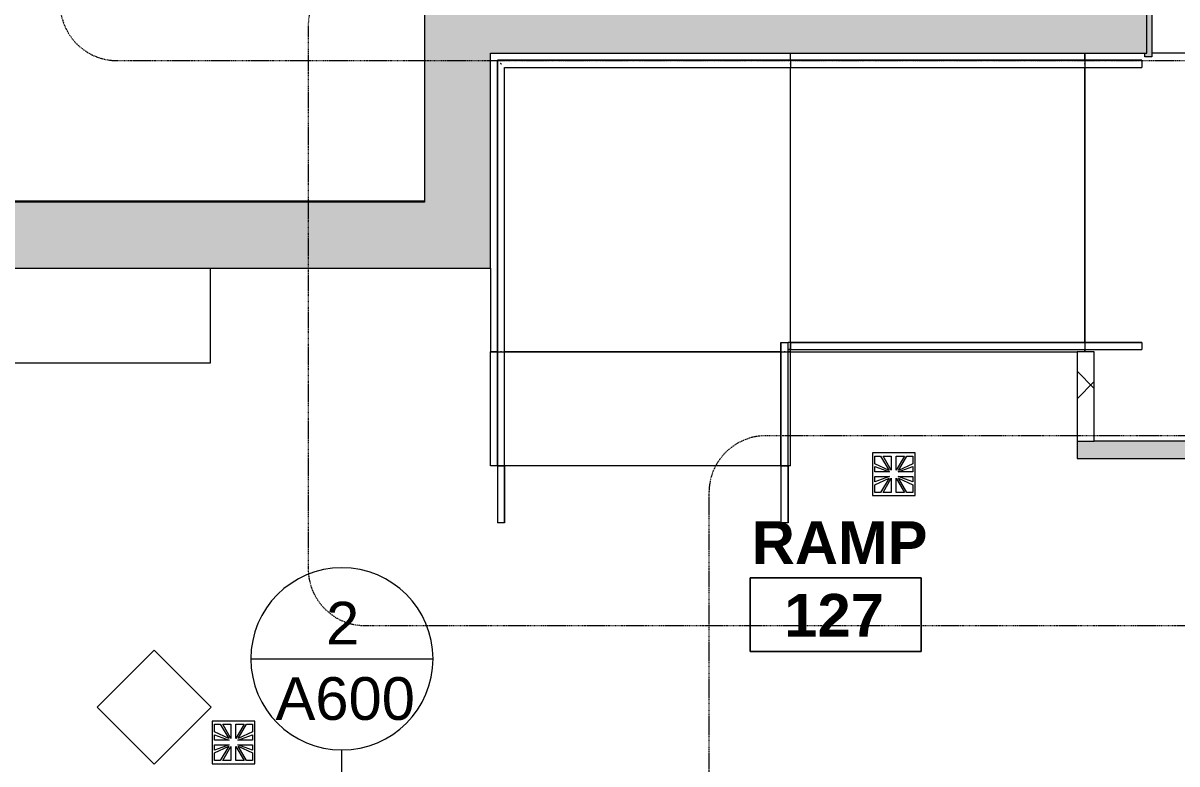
# Model space of a CAD drawing. Header units: inches. Extents: x 899 to 4491, y -721 to 1008.
# Drawn here: x 3929 to 4172.1, y 320.7 to 476.9 of the extents above; entities that cross this region are included whole.
import ezdxf

# ---------------------------------------------------------------- set-up
doc = ezdxf.new("R2010")
doc.units = ezdxf.units.IN
doc.header["$MEASUREMENT"] = 0
doc.linetypes.add('Dash Dot 3_16_', pattern=[0.3125, 0.1875, -0.0625, 0, -0.0625])
for name, color, linetype, lineweight in [('A-ANNO-SYMB', 150, 'Continuous', 9), ('A-AREA-IDEN', 2, 'Continuous', 9), ('A-DOOR', 31, 'Continuous', 13), ('A-FLOR', 192, 'Continuous', 13), ('A-FLOR-HRAL', 11, 'Continuous', 13), ('A-FLOR-LEVL', 51, 'Continuous', 9), ('A-WALL', 113, 'Continuous', 13), ('A-WALL-IDEN', 211, 'Continuous', 9), ('A-WALL-PATT', 111, 'Continuous', 13), ('P-SANR-FIXT', 6, 'Continuous', 13)]:
    doc.layers.add(name, color=color, linetype=linetype, lineweight=lineweight)
doc.styles.add('Swis721 Lt BT', font='swissl.ttf', dxfattribs={"height": 9})
doc.styles.add('Swis721 Lt BT_B', font='', dxfattribs={"height": 9})
doc.styles.get('Swis721 Lt BT_B').set_extended_font_data('Swis721 Lt BT', bold=True)

# ---------------------------------------------------------------- blocks, each defined once
blk = doc.blocks.new('Door - Single - Solid Door 36_ x 84_-7220765-FIRST FLOOR CONSTRUCTION')
at = {"layer": 'A-DOOR'}
h = blk.add_hatch(color=250, dxfattribs=at)
h.paths.add_polyline_path([(22.12, 7.6), (22.12, -4.78), (21.62, -4.78), (21.62, -6.28), (22.12, -6.28), (22.12, -7.78), (23.62, -7.78), (23.62, -7.03), (23.24, -7.03), (23.24, 6.85), (23.62, 6.85), (23.62, 7.6), (23.24, 7.6)], flags=0)
h.paths.add_polyline_path([(-15.63, 7.6), (-15.63, 6.85), (-15.26, 6.85), (-15.26, -7.03), (-15.63, -7.03), (-15.63, -7.78), (-14.13, -7.78), (-14.13, -6.28), (-13.63, -6.28), (-13.63, -4.78), (-14.13, -4.78), (-14.13, 7.6), (-15.33, 7.6)], flags=0)
at = {"layer": 'A-DOOR', "color": 8, "lineweight": 20}
for p, q in [((-15.63, 7.6), (-14.13, 7.6)), ((-15.63, 6.85), (-15.63, 7.6)), ((-14.13, 7.6), (-14.13, -4.78)), ((22.12, 7.6), (23.62, 7.6)), ((22.12, -4.78), (22.12, 7.6)), ((23.62, 7.6), (23.62, 6.85)), ((-15.26, 6.85), (-15.63, 6.85)), ((-15.26, -7.03), (-15.26, 6.85)), ((23.24, 6.85), (23.24, -7.03)), ((23.62, 6.85), (23.24, 6.85)), ((-14.13, -4.78), (-13.63, -4.78)), ((-13.63, -4.78), (-13.63, -6.28)), ((21.62, -4.78), (22.12, -4.78)), ((21.62, -6.28), (21.62, -4.78)), ((-15.63, -7.03), (-15.26, -7.03)), ((-15.63, -7.78), (-15.63, -7.03)), ((-14.13, -6.28), (-14.13, -7.78)), ((-13.63, -6.28), (-14.13, -6.28)), ((-13.03, -6.8), (-14.01, -7.78)), ((12.42, -32.26), (-13.03, -6.8)), ((22.12, -6.28), (21.62, -6.28)), ((22.12, -7.78), (22.12, -6.28)), ((23.24, -7.03), (23.62, -7.03)), ((23.62, -7.03), (23.62, -7.78)), ((-14.13, -7.78), (-15.63, -7.78)), ((-14.01, -7.78), (11.45, -33.23)), ((23.62, -7.78), (22.12, -7.78)), ((11.45, -33.23), (12.42, -32.26))]:
    blk.add_line(p, q, dxfattribs=at)
at = {"layer": 'A-DOOR', "lineweight": 9}
blk.add_arc((-14.01, -7.78), 36, 315, 0.5, dxfattribs=at)
blk = doc.blocks.new('Floor Drain 9L x 9W - Floor Drain 9L x 9W-V7-FIRST FLOOR CONSTRUCTION')
at = {"layer": 'P-SANR-FIXT', "lineweight": 9}
for p, q in [((4.5, 4.5), (-4.5, 4.5)), ((-4.5, 4.5), (-4.5, -4.5)), ((-4, 2.21), (-4, 3.83)), ((-4, 3.83), (-2.75, 3.83)), ((-2.75, 3.83), (-0.99, 0.8)), ((-0.5, 0.83), (-2.25, 3.83)), ((-2.25, 3.83), (-0.5, 3.83)), ((-0.5, 3.83), (-0.5, 0.83)), ((0.5, 3.83), (2.25, 3.83)), ((2.25, 3.83), (0.5, 0.83)), ((0.5, 0.83), (0.5, 3.83)), ((0.99, 0.8), (2.75, 3.83)), ((2.75, 3.83), (4, 3.83)), ((4, 3.83), (4, 2.21)), ((4.5, -4.5), (4.5, 4.5)), ((-0.99, 0.8), (-4, 2.21)), ((-4, 1.63), (-0.91, 0.5)), ((-4, 0.5), (-4, 1.63)), ((-0.91, 0.5), (-4, 0.5)), ((0.91, 0.5), (4, 1.63)), ((4, 0.5), (0.91, 0.5)), ((4, 2.21), (0.99, 0.8)), ((4, 1.63), (4, 0.5)), ((-4, -1.63), (-4, -0.5)), ((-4, -0.5), (-0.91, -0.5)), ((-0.91, -0.5), (-4, -1.63)), ((-4, -2.21), (-0.99, -0.8)), ((-4, -3.83), (-4, -2.21)), ((-0.99, -0.8), (-2.75, -3.83)), ((-2.25, -3.83), (-0.5, -0.83)), ((-0.5, -0.83), (-0.5, -3.83)), ((0.5, -3.83), (0.5, -0.83)), ((0.5, -0.83), (2.25, -3.83)), ((4, -1.63), (0.91, -0.5)), ((0.91, -0.5), (4, -0.5)), ((2.75, -3.83), (0.99, -0.8)), ((0.99, -0.8), (4, -2.21)), ((4, -0.5), (4, -1.63)), ((4, -2.21), (4, -3.83)), ((-4.5, -4.5), (4.5, -4.5)), ((-2.75, -3.83), (-4, -3.83)), ((-0.5, -3.83), (-2.25, -3.83)), ((2.25, -3.83), (0.5, -3.83)), ((4, -3.83), (2.75, -3.83))]:
    blk.add_line(p, q, dxfattribs=at)
blk = doc.blocks.new('Top Rail Type - Top Rail_Internal_-7229028-FIRST FLOOR CONSTRUCTION')
at = {"layer": 'A-FLOR-HRAL', "lineweight": 9}
for p, q in [((944.17, 409.57), (882.17, 409.57)), ((882.17, 408.07), (944.17, 408.07))]:
    blk.add_line(p, q, dxfattribs=at)
at = {"layer": 'A-FLOR-HRAL', "lineweight": 9, "flags": 128}
for points in [[(882.17, 408.73), (882.17, 408.82), (882.17, 408.91)], [(944.17, 408.91), (944.17, 408.82), (944.17, 408.73)]]:
    blk.add_lwpolyline(points, dxfattribs=at)
blk = doc.blocks.new('Top Rail Type - Top Rail_Internal_-V70-FIRST FLOOR CONSTRUCTION')
at = {"layer": 'A-FLOR-HRAL', "lineweight": 9}
for p, q in [((882.17, 409.57), (882.17, 408.07)), ((882.17, 409.57), (944.17, 409.57)), ((944.17, 409.57), (944.17, 408.07)), ((882.17, 408.07), (944.17, 408.07))]:
    blk.add_line(p, q, dxfattribs=at)
blk = doc.blocks.new('Top Rail Type - Top Rail_Internal_-7229039-FIRST FLOOR CONSTRUCTION')
at = {"layer": 'A-FLOR-HRAL', "lineweight": 9}
for p, q in [((944.17, 469.08), (882.17, 469.08)), ((882.17, 468.33), (882.17, 468.42)), ((882.17, 468.24), (882.17, 468.33)), ((882.17, 467.58), (944.17, 467.58)), ((944.17, 468.42), (944.17, 468.33)), ((944.17, 468.33), (944.17, 468.24))]:
    blk.add_line(p, q, dxfattribs=at)
blk = doc.blocks.new('Top Rail Type - Top Rail_Internal_-V71-FIRST FLOOR CONSTRUCTION')
at = {"layer": 'A-FLOR-HRAL', "lineweight": 9}
for p, q in [((882.17, 469.08), (882.17, 468.33)), ((882.17, 469.08), (944.17, 469.08)), ((882.17, 468.33), (882.17, 467.58)), ((882.17, 467.58), (944.17, 467.58)), ((944.17, 469.08), (944.17, 467.58))]:
    blk.add_line(p, q, dxfattribs=at)
blk = doc.blocks.new('Top Rail Type - Top Rail_Internal_-7229068-FIRST FLOOR CONSTRUCTION')
at = {"layer": 'A-FLOR-HRAL', "lineweight": 9}
for p, q in [((956.17, 469.08), (944.17, 469.08)), ((944.17, 468.33), (944.17, 468.42)), ((944.17, 468.24), (944.17, 468.33)), ((944.17, 467.58), (956.17, 467.58)), ((956.17, 468.42), (956.17, 468.24))]:
    blk.add_line(p, q, dxfattribs=at)
blk = doc.blocks.new('Top Rail Type - Top Rail_Internal_-V72-FIRST FLOOR CONSTRUCTION')
at = {"layer": 'A-FLOR-HRAL', "lineweight": 9}
for p, q in [((944.17, 469.08), (944.17, 467.58)), ((944.17, 469.08), (956.17, 469.08)), ((944.17, 467.58), (956.17, 467.58)), ((956.17, 469.08), (956.17, 467.58))]:
    blk.add_line(p, q, dxfattribs=at)
blk = doc.blocks.new('Top Rail Type - Top Rail_Internal_-7229142-FIRST FLOOR CONSTRUCTION')
at = {"layer": 'A-FLOR-HRAL', "lineweight": 9}
for p, q in [((880.17, 407.57), (880.17, 383.57)), ((881.67, 383.57), (881.67, 407.57))]:
    blk.add_line(p, q, dxfattribs=at)
at = {"layer": 'A-FLOR-HRAL', "lineweight": 9, "flags": 128}
for points in [[(880.83, 407.57), (880.92, 407.57), (881.02, 407.57)], [(881.02, 383.57), (880.92, 383.57), (880.83, 383.57)]]:
    blk.add_lwpolyline(points, dxfattribs=at)
blk = doc.blocks.new('Top Rail Type - Top Rail_Internal_-V73-FIRST FLOOR CONSTRUCTION')
at = {"layer": 'A-FLOR-HRAL', "lineweight": 9}
for p, q in [((880.17, 407.57), (881.67, 407.57)), ((880.17, 383.57), (880.17, 407.57)), ((881.67, 383.57), (881.67, 407.57)), ((880.17, 383.57), (881.67, 383.57))]:
    blk.add_line(p, q, dxfattribs=at)
blk = doc.blocks.new('Top Rail Type - Top Rail_Internal_-7229178-FIRST FLOOR CONSTRUCTION')
at = {"layer": 'A-FLOR-HRAL', "lineweight": 9}
for p, q in [((820.45, 469.08), (820.45, 407.57)), ((882.17, 469.08), (820.45, 469.08)), ((821.95, 407.57), (821.95, 467.58)), ((821.95, 467.58), (882.17, 467.58)), ((882.17, 468.42), (882.17, 468.33)), ((882.17, 468.33), (882.17, 468.24)), ((821.29, 407.57), (821.1, 407.57))]:
    blk.add_line(p, q, dxfattribs=at)
blk.add_open_spline([(821.29, 468.24), (821.27, 468.25), (821.24, 468.28), (821.2, 468.33), (821.15, 468.38), (821.12, 468.41), (821.1, 468.42)], degree=3, knots=[0.46086968, 0.46086968, 0.46086968, 0.46086968, 0.47916667, 0.5, 0.52083333, 0.53913032, 0.53913032, 0.53913032, 0.53913032], dxfattribs=at)
blk = doc.blocks.new('Top Rail Type - Top Rail_Internal_-V74-FIRST FLOOR CONSTRUCTION')
at = {"layer": 'A-FLOR-HRAL', "lineweight": 9}
for p, q in [((820.45, 469.08), (882.17, 469.08)), ((820.45, 407.57), (820.45, 469.08)), ((821.95, 467.58), (882.17, 467.58)), ((821.95, 407.57), (821.95, 467.58)), ((882.17, 469.08), (882.17, 468.33)), ((882.17, 468.33), (882.17, 467.58)), ((820.45, 407.57), (821.95, 407.57))]:
    blk.add_line(p, q, dxfattribs=at)
blk = doc.blocks.new('Top Rail Type - Top Rail_Internal_-7229266-FIRST FLOOR CONSTRUCTION')
at = {"layer": 'A-FLOR-HRAL', "lineweight": 9}
for p, q in [((820.45, 407.57), (820.45, 383.57)), ((821.95, 383.57), (821.95, 407.57))]:
    blk.add_line(p, q, dxfattribs=at)
at = {"layer": 'A-FLOR-HRAL', "lineweight": 9, "flags": 128}
for points in [[(821.1, 407.57), (821.2, 407.57), (821.29, 407.57)], [(821.29, 383.57), (821.2, 383.57), (821.1, 383.57)]]:
    blk.add_lwpolyline(points, dxfattribs=at)
blk = doc.blocks.new('Top Rail Type - Top Rail_Internal_-V75-FIRST FLOOR CONSTRUCTION')
at = {"layer": 'A-FLOR-HRAL', "lineweight": 9}
for p, q in [((820.45, 407.57), (821.95, 407.57)), ((820.45, 383.57), (820.45, 407.57)), ((821.95, 383.57), (821.95, 407.57)), ((820.45, 383.57), (821.95, 383.57))]:
    blk.add_line(p, q, dxfattribs=at)
blk = doc.blocks.new('Top Rail Type - Top Rail_Internal_-7261297-FIRST FLOOR CONSTRUCTION')
at = {"layer": 'A-FLOR-HRAL', "lineweight": 9}
for p, q in [((880.17, 409.57), (880.17, 407.57)), ((880.83, 409.57), (881.02, 409.57)), ((881.67, 407.57), (881.67, 409.57)), ((881.02, 407.57), (880.83, 407.57))]:
    blk.add_line(p, q, dxfattribs=at)
blk = doc.blocks.new('Top Rail Type - Top Rail_Internal_-V76-FIRST FLOOR CONSTRUCTION')
at = {"layer": 'A-FLOR-HRAL', "lineweight": 9}
for p, q in [((880.17, 409.57), (881.67, 409.57)), ((880.17, 407.57), (880.17, 409.57)), ((881.67, 407.57), (881.67, 409.57)), ((880.17, 407.57), (881.67, 407.57))]:
    blk.add_line(p, q, dxfattribs=at)
blk = doc.blocks.new('Top Rail Type - Top Rail_Internal_-7261395-FIRST FLOOR CONSTRUCTION')
at = {"layer": 'A-FLOR-HRAL', "lineweight": 9}
for p, q in [((956.17, 409.57), (944.17, 409.57)), ((956.17, 408.91), (956.17, 408.73)), ((944.17, 408.07), (956.17, 408.07))]:
    blk.add_line(p, q, dxfattribs=at)
blk = doc.blocks.new('Top Rail Type - Top Rail_Internal_-V77-FIRST FLOOR CONSTRUCTION')
at = {"layer": 'A-FLOR-HRAL', "lineweight": 9}
for p, q in [((944.17, 409.57), (956.17, 409.57)), ((956.17, 409.57), (956.17, 408.07)), ((944.17, 408.07), (956.17, 408.07))]:
    blk.add_line(p, q, dxfattribs=at)
blk = doc.blocks.new('Top Rail Type - Top Rail_Internal_-7261452-FIRST FLOOR CONSTRUCTION')
at = {"layer": 'A-FLOR-HRAL', "lineweight": 9}
for p, q in [((882.17, 409.57), (881.67, 409.57)), ((881.67, 408.73), (881.67, 408.91)), ((882.17, 408.91), (882.17, 408.73)), ((881.67, 408.07), (882.17, 408.07))]:
    blk.add_line(p, q, dxfattribs=at)
blk = doc.blocks.new('Top Rail Type - Top Rail_Internal_-V78-FIRST FLOOR CONSTRUCTION')
at = {"layer": 'A-FLOR-HRAL', "lineweight": 9}
for p, q in [((881.67, 408.07), (881.67, 409.57)), ((882.17, 409.57), (881.67, 409.57)), ((882.17, 408.07), (882.17, 409.57)), ((882.17, 408.07), (881.67, 408.07))]:
    blk.add_line(p, q, dxfattribs=at)
blk = doc.blocks.new('Top Rail Type - Top Rail_Internal_-7261598-FIRST FLOOR CONSTRUCTION')
at = {"layer": 'A-FLOR-HRAL', "lineweight": 9}
for p, q in [((820.45, 383.57), (820.45, 371.57)), ((821.1, 383.57), (821.29, 383.57)), ((821.95, 371.57), (821.95, 383.57)), ((821.29, 371.57), (821.1, 371.57))]:
    blk.add_line(p, q, dxfattribs=at)
blk = doc.blocks.new('Top Rail Type - Top Rail_Internal_-V79-FIRST FLOOR CONSTRUCTION')
at = {"layer": 'A-FLOR-HRAL', "lineweight": 9}
for p, q in [((821.95, 383.57), (820.45, 383.57)), ((820.45, 383.57), (820.45, 371.57)), ((821.95, 383.57), (821.95, 371.57)), ((821.95, 371.57), (820.45, 371.57))]:
    blk.add_line(p, q, dxfattribs=at)
blk = doc.blocks.new('Top Rail Type - Top Rail_Internal_-7261631-FIRST FLOOR CONSTRUCTION')
at = {"layer": 'A-FLOR-HRAL', "lineweight": 9}
for p, q in [((880.17, 383.57), (880.17, 371.57)), ((880.83, 383.57), (881.02, 383.57)), ((881.67, 371.57), (881.67, 383.57)), ((881.02, 371.57), (880.83, 371.57))]:
    blk.add_line(p, q, dxfattribs=at)
blk = doc.blocks.new('Top Rail Type - Top Rail_Internal_-V80-FIRST FLOOR CONSTRUCTION')
at = {"layer": 'A-FLOR-HRAL', "lineweight": 9}
for p, q in [((881.67, 383.57), (880.17, 383.57)), ((880.17, 383.57), (880.17, 371.57)), ((881.67, 383.57), (881.67, 371.57)), ((881.67, 371.57), (880.17, 371.57))]:
    blk.add_line(p, q, dxfattribs=at)
blk = doc.blocks.new('Room Tag - Room Name and Number-3379422-FIRST FLOOR CONSTRUCTION')
at = {"layer": 'A-AREA-IDEN'}
for p, q in [((-0.1881, -0.1636), (-0.1881, -0.0018)), ((-0.1881, -0.0018), (0.1869, -0.0018)), ((0.1869, -0.0018), (-0.1881, -0.0018)), ((-0.1881, -0.0018), (-0.1881, -0.1636)), ((0.1869, -0.0018), (0.1869, -0.1636)), ((0.1869, -0.1636), (0.1869, -0.0018)), ((0.1869, -0.1636), (-0.1881, -0.1636)), ((-0.1881, -0.1636), (0.1869, -0.1636))]:
    blk.add_line(p, q, dxfattribs=at)
blk = doc.blocks.new('Floor Plan - Callout Head-3511279-FIRST FLOOR CONSTRUCTION')
at = {"layer": 'A-ANNO-SYMB'}
blk.add_line((-0.2, 0), (0.2, 0), dxfattribs=at)
for start, end in [(360, 180), (180, 360)]:
    blk.add_arc((0, 0), 0.2, start, end, dxfattribs=at)
blk = doc.blocks.new('Wall Tag - 1_4_-62626-FIRST FLOOR CONSTRUCTION')
at = {"layer": 'A-WALL-IDEN'}
for p, q in [((-0.125, 0), (0, 0.125)), ((0, 0.125), (0.125, 0)), ((-0.125, 0), (0, -0.125)), ((0, -0.125), (0.125, 0))]:
    blk.add_line(p, q, dxfattribs=at)

msp = doc.modelspace()

# ---------------------------------------------------------------- hatches: boundary and pattern name
at = {"layer": 'A-WALL-PATT', "lineweight": 9}
h = msp.add_hatch(color=7, dxfattribs=at)
h.paths.add_polyline_path([(4236.88, 470.58), (4321.45, 470.58), (4321.45, 484.45), (4204.24, 484.45), (4204.24, 470.58), (4206.84, 470.58)], flags=0)
h.paths.add_polyline_path([(4165.37, 470.58), (4165.74, 470.58), (4165.74, 484.45), (4013.61, 484.45), (4013.61, 470.58), (4161.13, 470.58)], flags=0)
for points in [[(4024.01, 425.25), (4027.48, 425.25), (4027.48, 470.58), (4013.61, 470.58), (4013.61, 425.25), (4021.22, 425.25)], [(4013.61, 425.25), (4013.61, 439.13), (3520.38, 439.13), (3520.38, 425.25), (3978.3, 425.25)], [(4298.25, 385.12), (4321.45, 385.12), (4321.45, 388.74), (4151.08, 388.74), (4151.08, 385.12), (4252.54, 385.12)]]:
    msp.add_hatch(color=7, dxfattribs=at).paths.add_polyline_path(points, flags=0)
h = msp.add_hatch(dxfattribs=at)
h.set_pattern_fill('FP_1', color=256, style=0, pattern_type=2)
h.set_pattern_definition([(45, (3208.535, 0), (-8.01223, 8.01223), []), (135, (3208.535, 0), (-8.01223, -8.01223), [])])
h.paths.add_polyline_path([(4151.08, 388.74), (4154.71, 388.74), (4154.71, 407.57), (4151.08, 407.57), (4151.08, 389.05)], flags=0)

# ---------------------------------------------------------------- linework, layer by layer
at = {"layer": 'A-ANNO-SYMB', "linetype": 'Dash Dot 3_16_'}
for p, q in [((3989.09, 476.32), (3989.09, 361.88)), ((3948.82, 469), (4329.91, 469)), ((4327.21, 389.91), (4085.53, 389.91)), ((4073.53, 377.91), (4073.53, 226.32)), ((4001.09, 349.88), (4330.8, 349.88))]:
    msp.add_line(p, q, dxfattribs=at)
at = {"layer": 'A-ANNO-SYMB'}
msp.add_line((3996.2, 313.1), (3996.2, 323.67), dxfattribs=at)
at = {"layer": 'A-ANNO-SYMB', "linetype": 'Dash Dot 3_16_'}
for centre, start, end in [((4001.09, 476.32), 90, 180), ((3948.82, 481), 180, 270), ((4085.53, 377.91), 90, 180), ((4001.09, 361.88), 180, 270)]:
    msp.add_arc(centre, 12, start, end, dxfattribs=at)
at = {"layer": 'A-FLOR'}
for p, q in [((4152.71, 470.58), (4152.71, 469.08)), ((4203.12, 470.58), (4166.87, 470.58)), ((4152.71, 467.58), (4152.71, 409.57)), ((4013.61, 439.38), (3531.61, 439.38)), ((3968.48, 405.25), (3968.48, 425.25)), ((4027.48, 425.25), (4027.48, 407.57)), ((4027.48, 407.57), (4028.98, 407.57)), ((4030.48, 407.57), (4088.71, 407.57)), ((4090.21, 407.57), (4090.71, 407.57)), ((4152.71, 408.07), (4152.71, 407.57)), ((3668.48, 405.25), (3968.48, 405.25))]:
    msp.add_line(p, q, dxfattribs=at)
at = {"layer": 'A-FLOR-LEVL'}
for p, q in [((4090.71, 469.08), (4090.71, 470.58)), ((4152.71, 469.08), (4152.71, 470.58)), ((4090.71, 409.57), (4090.71, 467.58)), ((4152.71, 409.57), (4152.71, 467.58)), ((4028.98, 407.57), (4027.48, 407.57)), ((4027.48, 383.57), (4027.48, 407.57)), ((4088.71, 407.57), (4030.48, 407.57)), ((4090.71, 407.57), (4090.21, 407.57)), ((4090.71, 407.57), (4090.71, 408.07)), ((4090.71, 407.57), (4151.08, 407.57)), ((4090.71, 383.57), (4090.71, 407.57)), ((4152.71, 407.57), (4152.71, 408.07)), ((4028.98, 383.57), (4027.48, 383.57)), ((4088.71, 383.57), (4030.48, 383.57)), ((4090.71, 383.57), (4090.21, 383.57))]:
    msp.add_line(p, q, dxfattribs=at)
at = {"layer": 'A-WALL', "color": 8, "lineweight": 20}
for p, q in [((4013.61, 484.45), (4013.61, 439.13)), ((4027.48, 470.58), (4165.37, 470.58)), ((4027.48, 425.25), (4027.48, 470.58)), ((4013.61, 439.13), (3531.25, 439.13)), ((3525.32, 425.25), (4027.48, 425.25)), ((4151.08, 388.74), (4151.08, 385.12)), ((4321.45, 388.74), (4154.71, 388.74)), ((4151.08, 385.12), (4193.45, 385.12))]:
    msp.add_line(p, q, dxfattribs=at)
at = {"layer": 'A-WALL', "lineweight": 9}
msp.add_line((4166.87, 470.58), (4166.87, 470.58), dxfattribs=at)
at = {"layer": 'A-WALL'}
for p, q in [((4154.71, 407.57), (4151.08, 407.57)), ((4151.08, 407.57), (4151.08, 388.74)), ((4154.71, 388.74), (4154.71, 407.57)), ((4151.08, 388.74), (4154.71, 388.74))]:
    msp.add_line(p, q, dxfattribs=at)

# ---------------------------------------------------------------- block references
at = {"layer": 'A-ANNO-SYMB', "xscale": 95.99999999999994, "yscale": 95.99999999999994, "zscale": 95.99999999999994}
msp.add_blockref('Floor Plan - Callout Head-3511279-FIRST FLOOR CONSTRUCTION', (3996.2, 342.87), dxfattribs=at)
at = {"layer": 'A-AREA-IDEN', "xscale": 95.99999999999994, "yscale": 95.99999999999994, "zscale": 95.99999999999994}
msp.add_blockref('Room Tag - Room Name and Number-3379422-FIRST FLOOR CONSTRUCTION', (4100.3, 360.16), dxfattribs=at)
at = {"layer": 'A-DOOR', "rotation": 180}
msp.add_blockref('Door - Single - Solid Door 36_ x 84_-7220765-FIRST FLOOR CONSTRUCTION', (4188.99, 477.43), dxfattribs=at)
at = {"layer": 'A-FLOR-HRAL', "lineweight": 9}
for name in ['Top Rail Type - Top Rail_Internal_-7229178-FIRST FLOOR CONSTRUCTION', 'Top Rail Type - Top Rail_Internal_-V74-FIRST FLOOR CONSTRUCTION', 'Top Rail Type - Top Rail_Internal_-7229039-FIRST FLOOR CONSTRUCTION', 'Top Rail Type - Top Rail_Internal_-V71-FIRST FLOOR CONSTRUCTION', 'Top Rail Type - Top Rail_Internal_-7229068-FIRST FLOOR CONSTRUCTION', 'Top Rail Type - Top Rail_Internal_-V72-FIRST FLOOR CONSTRUCTION', 'Top Rail Type - Top Rail_Internal_-7261297-FIRST FLOOR CONSTRUCTION', 'Top Rail Type - Top Rail_Internal_-V76-FIRST FLOOR CONSTRUCTION', 'Top Rail Type - Top Rail_Internal_-7261452-FIRST FLOOR CONSTRUCTION', 'Top Rail Type - Top Rail_Internal_-V78-FIRST FLOOR CONSTRUCTION', 'Top Rail Type - Top Rail_Internal_-7229028-FIRST FLOOR CONSTRUCTION', 'Top Rail Type - Top Rail_Internal_-V70-FIRST FLOOR CONSTRUCTION', 'Top Rail Type - Top Rail_Internal_-7261395-FIRST FLOOR CONSTRUCTION', 'Top Rail Type - Top Rail_Internal_-V77-FIRST FLOOR CONSTRUCTION', 'Top Rail Type - Top Rail_Internal_-7229266-FIRST FLOOR CONSTRUCTION', 'Top Rail Type - Top Rail_Internal_-V75-FIRST FLOOR CONSTRUCTION', 'Top Rail Type - Top Rail_Internal_-7229142-FIRST FLOOR CONSTRUCTION', 'Top Rail Type - Top Rail_Internal_-V73-FIRST FLOOR CONSTRUCTION', 'Top Rail Type - Top Rail_Internal_-7261598-FIRST FLOOR CONSTRUCTION', 'Top Rail Type - Top Rail_Internal_-V79-FIRST FLOOR CONSTRUCTION', 'Top Rail Type - Top Rail_Internal_-7261631-FIRST FLOOR CONSTRUCTION', 'Top Rail Type - Top Rail_Internal_-V80-FIRST FLOOR CONSTRUCTION']:
    msp.add_blockref(name, (3208.53, 0), dxfattribs=at)
at = {"layer": 'A-WALL-IDEN', "xscale": 95.99999999999994, "yscale": 95.99999999999994, "zscale": 95.99999999999994}
msp.add_blockref('Wall Tag - 1_4_-62626-FIRST FLOOR CONSTRUCTION', (3956.62, 332.68), dxfattribs=at)
at = {"layer": 'P-SANR-FIXT', "lineweight": 9}
for p in [(4112.45, 381.8), (3973.32, 325.25)]:
    msp.add_blockref('Floor Drain 9L x 9W - Floor Drain 9L x 9W-V7-FIRST FLOOR CONSTRUCTION', p, dxfattribs=at)

# ---------------------------------------------------------------- texts
at = {"layer": 'A-ANNO-SYMB', "char_height": 9, "attachment_point": 1, "style": 'Swis721 Lt BT'}
for s, insert, width in [('2', (3992.85, 354.9), 8.181), ('A600', (3982.21, 339.01), 33.936)]:
    msp.add_mtext(s, dxfattribs=dict(at, insert=insert, width=width))
at = {"layer": 'A-AREA-IDEN', "char_height": 9, "attachment_point": 1, "style": 'Swis721 Lt BT_B'}
for s, insert, width in [('RAMP', (4082.55, 371.88), 42.723), ('127', (4089.4, 356.56), 25.452)]:
    msp.add_mtext(s, dxfattribs=dict(at, insert=insert, width=width))

doc.saveas('drawing.dxf')
